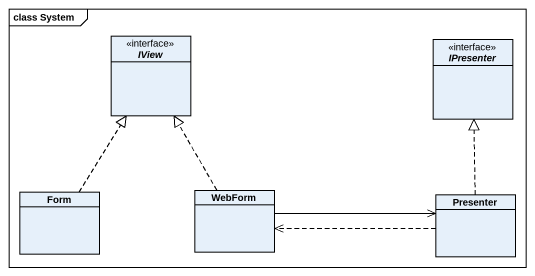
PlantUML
@startuml
mainframe class System
hide circle
hide empty members
interface IView <<interface>>
interface IPresenter
class Form
class WebForm
class Presenter
Form .up.|> IView
WebForm .up.|> IView
WebForm -right-> Presenter
Presenter .up.|> IPresenter
Presenter .left.> WebForm
@enduml
